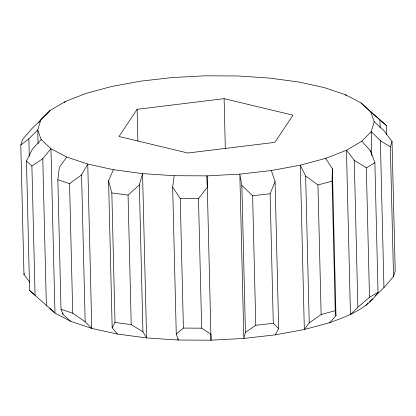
<?xml version="1.0" encoding="UTF-8"?>
<svg xmlns="http://www.w3.org/2000/svg" width="416" height="416" viewBox="0 0 416 416"><rect width="100%" height="100%" fill="white"/><g stroke="black" fill="none" stroke-linecap="round" stroke-linejoin="round"><path stroke-width="0.62" d="M41.184 139.573L32.479 149.016L26.463 160.982L29.63 290.524L54.969 313.056L70.694 321.329L91.775 328.411L117.395 334.017L146.578 337.938L178.199 340.028L211.037 340.194L243.838 338.442L275.34 334.838L304.335 329.514L329.701 322.676L335.967 315.739L335.228 310.69L332.062 181.147L332.374 168.808L325.681 158.35L300.316 165.188L271.326 170.513L239.824 174.122L207.022 175.874L174.179 175.703L142.563 173.618L113.381 169.692L87.755 164.086L66.68 157.009L50.955 148.73L41.184 139.573L37.752 129.891L40.784 120.052L50.164 110.438L65.536 101.41L86.299 93.324L111.665 86.486L140.66 81.162L172.162 77.558L204.963 75.806L237.801 75.972L269.422 78.062L298.605 81.983L324.225 87.589L345.306 94.671L361.031 102.944L386.37 125.476L386.589 134.545M70.694 321.329L62.941 314.324L61.006 309.27L57.84 179.728L59.348 167.388L66.68 157.009M178.162 338.728L178.199 340.028L176.264 334.032L172.671 187.096L174.179 175.703M245.461 332.363L243.838 338.442L239.824 174.122L241.868 185.427L245.461 332.363L255.778 325.286L273.291 323.279L278.668 328.557L275.34 334.838M142.932 331.833L139.339 184.896L142.563 173.618L146.578 337.938L142.932 331.833L131.227 324.636L115.003 322.457L112.169 327.694L117.395 334.017M29.749 282.178L23.967 274.55L20.8 145.007L22.485 139.537L32.053 128.435L40.784 120.052M23.967 274.55L24.341 273.333M361.031 102.944L370.796 112.102L374.234 121.784L371.202 131.622L371.784 155.657M375.216 295.948L383.947 287.565L393.515 276.463L390.348 146.921L392.033 141.45L383.552 130.26L374.234 121.784M393.515 276.463L395.2 270.993L392.033 141.45M273.291 323.279L270.124 193.736L275.075 181.626L271.326 170.513M112.169 327.694L108.581 180.762L113.381 169.692M57.84 179.728L69.56 183.664L81.567 174.85L87.755 164.086L91.775 328.411L85.16 321.781L72.727 313.206L61.006 309.27M137.119 109.314L119.002 136.495L187.876 153.015L274.867 142.36L292.984 115.18L224.11 98.66L137.119 109.314L137.894 141.019M38.688 122.689L41.943 118.3L50.164 110.438M325.681 158.35L346.45 150.264L361.821 141.237L370.469 150.769L374.873 162.791L378.035 292.334C367.198 308.984 347.511 316.124 329.701 322.676M309.228 322.946L304.335 329.514L300.316 165.188L305.635 176.015L309.228 322.946L321.126 314.491L335.228 310.69M201.656 328.177L198.489 198.635L207.293 187.278L207.022 175.874L211.037 340.194L210.881 334.209L201.656 328.177L183.399 328.078L176.264 334.032M35.064 295.615L31.897 166.072L42.775 158.668L50.955 148.73L54.969 313.056L49.852 308.261M361.821 141.237L371.202 131.622L380.354 140.629L390.348 146.921M365.836 305.562L368.066 303.274M369.408 301.902L372.533 298.693M20.8 145.007L28.86 138.809L37.752 129.891L38.085 143.53M64.23 102.71L65.536 101.41M357.859 307.216L350.464 314.59L346.45 150.264L354.266 160.285L366.324 167.809L369.491 297.352L357.859 307.216L354.266 160.285M131.227 324.636L128.06 195.094L139.339 184.896M366.324 167.809L374.873 162.791M369.491 297.352L378.035 292.334M305.635 176.015L317.959 184.948L332.062 181.147M241.868 185.427L252.611 195.744L270.124 193.736M172.671 187.096L180.232 198.541L198.489 198.635M108.581 180.762L111.836 192.915L128.06 195.094M370.796 112.102L386.37 125.476M29.63 290.524L34.086 294.278M345.306 94.671L346.216 95.493M26.463 160.982L31.897 166.072M379.933 120.052L380.12 127.821M380.354 140.629L383.947 287.565M370.469 150.769L370.5 152.064M332.374 168.808L335.967 315.739M317.959 184.948L321.126 314.491M275.075 181.626L278.668 328.557M252.611 195.744L255.778 325.286M224.11 98.66L225.326 148.476M180.232 198.541L183.399 328.078M111.836 192.915L115.003 322.457M81.567 174.85L85.16 321.781M69.56 183.664L72.727 313.206M62.91 313.03L62.941 314.324M42.775 158.668L46.363 305.599M28.86 138.809L29.286 156.286"/></g></svg>
